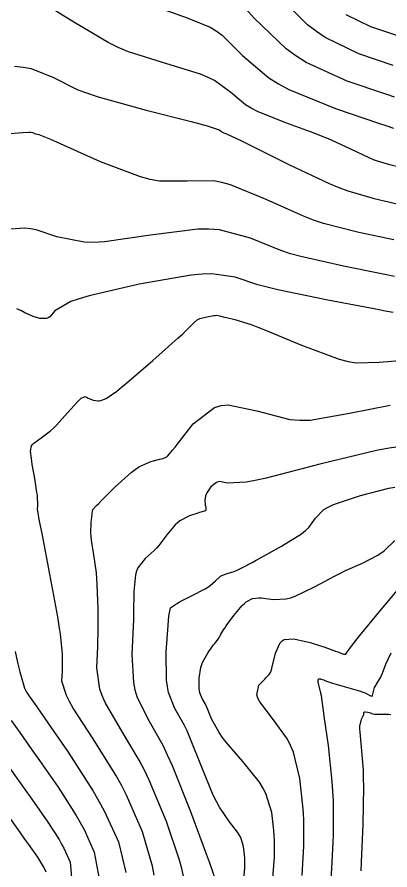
# Model space of a CAD drawing. Header units: metres. Extents: x 837475 to 838479, y 1189012 to 1191015.
# Drawn here: x 837778.4 to 837818.6, y 1190020.9 to 1190112.8 of the extents above; entities that cross this region are included whole.
import ezdxf

# ---------------------------------------------------------------- set-up
doc = ezdxf.new("R2010")
doc.units = ezdxf.units.M
doc.header["$LTSCALE"] = 0.3
doc.layers.add('COTAS 10', color=1, linetype='Continuous')
doc.layers.add('COTAS INT', color=252, linetype='Continuous')

msp = doc.modelspace()

# ---------------------------------------------------------------- linework, layer by layer
at = {"layer": 'COTAS 10'}
for points, elevation in [([(837813.85, 1190113.103), (837816.503, 1190111.819), (837819.733, 1190110.737)], 1750), ([(837778.154, 1190107.53), (837779.097, 1190107.429), (837779.955, 1190107.278), (837782.345, 1190106.323), (837784.996, 1190105.007), (837786.018, 1190104.629), (837787.164, 1190104.246), (837792.345, 1190102.813), (837797.199, 1190101.592), (837798.14, 1190101.342), (837798.905, 1190101.13), (837800.214, 1190100.682), (837800.445, 1190100.489), (837800.532, 1190100.438), (837800.628, 1190100.388), (837801.058, 1190100.214), (837802.387, 1190099.608), (837803.05, 1190099.285), (837803.842, 1190098.894), (837807.769, 1190096.925), (837812.07, 1190094.9), (837813.098, 1190094.474), (837814.056, 1190094.107), (837816.925, 1190093.272), (837820, 1190092.578)], 1760), ([(837796.36, 1190020.249), (837796.172, 1190021.065), (837795.924, 1190021.981), (837794.529, 1190026.124), (837792.683, 1190030.576), (837792.15, 1190031.687), (837791.609, 1190032.744), (837789.575, 1190036.124), (837787.912, 1190038.981), (837787.605, 1190039.708), (837787.364, 1190040.408), (837787.045, 1190042.707), (837787.131, 1190044.969), (837787.146, 1190045.646), (837787.157, 1190046.344), (837787.162, 1190049.046), (837787.08, 1190051.669), (837787.035, 1190052.318), (837786.981, 1190052.932), (837786.708, 1190054.869), (837786.459, 1190056.452), (837786.422, 1190056.843), (837786.397, 1190057.213), (837786.42, 1190058.379), (837786.517, 1190059.221), (837786.539, 1190059.387), (837786.56, 1190059.524), (837786.617, 1190059.776), (837787.012, 1190060.189), (837787.246, 1190060.427), (837787.533, 1190060.719), (837789.02, 1190062.224), (837790.727, 1190063.77), (837791.153, 1190064.09), (837791.558, 1190064.362), (837792.853, 1190064.95), (837793.801, 1190065.184), (837793.987, 1190065.232), (837794.141, 1190065.272), (837794.42, 1190065.359), (837794.498, 1190065.415), (837794.525, 1190065.436), (837794.554, 1190065.459), (837794.677, 1190065.564), (837795.182, 1190066.161), (837795.452, 1190066.495), (837795.779, 1190066.902), (837797.426, 1190068.982), (837799.701, 1190070.754), (837800.423, 1190070.967), (837801.184, 1190071.059), (837804.265, 1190070.389), (837807.831, 1190069.465), (837808.898, 1190069.397), (837809.999, 1190069.411), (837814.265, 1190070.139), (837818.628, 1190071.002)], 1770), ([(837812.273, 1190020.062), (837812.348, 1190021.046), (837812.531, 1190024.649), (837812.516, 1190028.348), (837812.466, 1190029.393), (837812.395, 1190030.448), (837811.973, 1190034.33), (837811.531, 1190037.503), (837811.447, 1190038.11), (837811.38, 1190038.599), (837811.279, 1190039.382), (837811.277, 1190039.434), (837811.272, 1190039.462), (837811.267, 1190039.496), (837811.232, 1190039.665), (837811.17, 1190039.931), (837811.146, 1190040.024), (837811.12, 1190040.127), (837811.003, 1190040.571), (837810.901, 1190041.001), (837810.884, 1190041.095), (837810.872, 1190041.177), (837810.871, 1190041.383), (837810.917, 1190041.486), (837810.934, 1190041.505), (837810.953, 1190041.518), (837811.041, 1190041.528), (837811.144, 1190041.504), (837811.174, 1190041.496), (837811.203, 1190041.487), (837811.315, 1190041.451), (837811.47, 1190041.393), (837811.527, 1190041.37), (837811.59, 1190041.345), (837811.869, 1190041.229), (837812.419, 1190041.041), (837812.652, 1190040.97), (837812.921, 1190040.891), (837814.184, 1190040.538), (837815.437, 1190040.168), (837815.7, 1190040.078), (837815.926, 1190039.994), (837816.438, 1190039.736), (837816.662, 1190039.643), (837816.707, 1190039.664), (837816.744, 1190039.704), (837816.815, 1190040.015), (837816.899, 1190040.453), (837816.944, 1190040.573), (837816.998, 1190040.692), (837817.274, 1190041.121), (837817.614, 1190041.682), (837817.71, 1190041.886), (837817.806, 1190042.11), (837818.156, 1190043.093), (837818.722, 1190044.334)], 1780), ([(837781.58, 1190020.666), (837781.322, 1190021.233), (837781.227, 1190021.407), (837781.123, 1190021.587), (837780.666, 1190022.297), (837779.71, 1190023.651), (837779.292, 1190024.238), (837778.807, 1190024.917), (837776.501, 1190028.132)], 1760)]:
    msp.add_lwpolyline(points, dxfattribs=dict(at, elevation=elevation))
at = {"layer": 'COTAS INT'}
for points, elevation in [([(837819.11, 1190104.203), (837818.151, 1190104.525), (837813.987, 1190105.934), (837809.589, 1190107.947), (837808.481, 1190108.651), (837807.421, 1190109.418), (837803.987, 1190112.72), (837801.32, 1190115.747)], 1754), ([(837818.942, 1190107.631), (837815.245, 1190108.876), (837811.638, 1190110.622), (837810.68, 1190111.276), (837809.741, 1190112.003), (837806.495, 1190115.245)], 1752), ([(837820.972, 1190096.32), (837818.592, 1190096.918), (837817.278, 1190097.301), (837816.839, 1190097.469), (837816.368, 1190097.664), (837814.398, 1190098.592), (837811.979, 1190099.704), (837811.226, 1190100.016), (837810.435, 1190100.329), (837807.278, 1190101.472), (837804.322, 1190102.667), (837803.659, 1190103.013), (837803.063, 1190103.366), (837801.472, 1190104.695), (837799.71, 1190106.003), (837799.007, 1190106.342), (837798.211, 1190106.672), (837794.558, 1190107.781), (837790.431, 1190109.108), (837789.336, 1190109.575), (837788.262, 1190110.085), (837784.558, 1190112.287), (837781.343, 1190114.258)], 1758), ([(837794.024, 1190113.742), (837796.77, 1190112.748), (837799.223, 1190111.751), (837799.875, 1190111.342), (837800.515, 1190110.875), (837802.73, 1190108.708), (837805.563, 1190106.283), (837806.594, 1190105.654), (837807.732, 1190105.043), (837812.73, 1190102.991), (837817.359, 1190101.42), (837818.265, 1190101.113), (837819.007, 1190100.861)], 1756), ([(837819.028, 1190088.837), (837815.258, 1190089.625), (837811.466, 1190090.594), (837810.387, 1190090.958), (837809.297, 1190091.364), (837805.258, 1190093.176), (837801.448, 1190094.747), (837800.501, 1190095.001), (837799.602, 1190095.177), (837796.746, 1190095.161), (837793.765, 1190095.16), (837792.787, 1190095.345), (837791.743, 1190095.611), (837787.42, 1190097.244), (837783.513, 1190099), (837782.731, 1190099.344), (837782.079, 1190099.627), (837780.807, 1190100.133), (837780.446, 1190100.231), (837780.368, 1190100.255), (837780.299, 1190100.279), (837780.133, 1190100.358), (837779.912, 1190100.405), (837779.809, 1190100.409), (837779.688, 1190100.41), (837779.103, 1190100.379), (837777.632, 1190100.243)], 1762), ([(837819.096, 1190084.872), (837818.056, 1190085.095), (837813.592, 1190085.978), (837809.005, 1190087.016), (837807.887, 1190087.336), (837806.836, 1190087.671), (837803.592, 1190088.999), (837800.229, 1190089.916), (837799.104, 1190089.99), (837797.895, 1190089.988), (837792.825, 1190089.331), (837787.859, 1190088.599), (837786.716, 1190088.548), (837785.672, 1190088.564), (837782.739, 1190089.168), (837780.498, 1190089.918), (837779.89, 1190090.025), (837779.289, 1190090.089), (837777.165, 1190089.954)], 1764), ([(837818.938, 1190080.994), (837818.1, 1190081.157), (837817.084, 1190081.353), (837811.925, 1190082.331), (837806.544, 1190083.437), (837805.387, 1190083.714), (837804.376, 1190083.977), (837801.925, 1190084.823), (837799.423, 1190085.17), (837798.379, 1190085.119), (837797.183, 1190085.004), (837791.592, 1190084.058), (837786.194, 1190082.79), (837785.119, 1190082.472), (837784.226, 1190082.169), (837782.517, 1190081.194), (837781.95, 1190080.527), (837781.777, 1190080.417), (837781.598, 1190080.34), (837780.892, 1190080.333), (837780.189, 1190080.556), (837780.011, 1190080.623), (837779.84, 1190080.693), (837779.283, 1190080.965), (837778.841, 1190081.205), (837778.742, 1190081.254), (837778.654, 1190081.296), (837778.421, 1190081.386)], 1766), ([(837793.214, 1190020.354), (837793.039, 1190021.308), (837791.939, 1190025.033), (837790.234, 1190028.964), (837789.677, 1190030.049), (837789.084, 1190031.133), (837786.638, 1190035.033), (837784.489, 1190038.354), (837784.084, 1190039.073), (837783.761, 1190039.705), (837783.277, 1190041.26), (837783.318, 1190042.312), (837783.325, 1190042.627), (837783.33, 1190042.951), (837783.332, 1190044.209), (837783.118, 1190046.332), (837782.986, 1190047.202), (837782.822, 1190048.195), (837781.971, 1190052.803), (837781.124, 1190057.173), (837780.963, 1190058.016), (837780.834, 1190058.7), (837780.637, 1190059.843), (837780.652, 1190059.994), (837780.657, 1190060.051), (837780.663, 1190060.115), (837780.69, 1190060.405), (837780.654, 1190061.021), (837780.621, 1190061.292), (837780.577, 1190061.605), (837780.336, 1190063.097), (837780.077, 1190064.63), (837780.022, 1190064.97), (837779.975, 1190065.272), (837779.867, 1190066.059), (837780.008, 1190066.612), (837780.118, 1190066.767), (837780.259, 1190066.923), (837781.023, 1190067.497), (837782.05, 1190068.261), (837782.355, 1190068.538), (837782.67, 1190068.843), (837783.887, 1190070.178), (837784.951, 1190071.375), (837785.17, 1190071.593), (837785.356, 1190071.761), (837785.758, 1190071.959), (837786.005, 1190071.821), (837786.095, 1190071.779), (837786.193, 1190071.734), (837786.625, 1190071.556), (837787.141, 1190071.463), (837787.293, 1190071.472), (837787.448, 1190071.496), (837788.038, 1190071.711), (837789.182, 1190072.533), (837789.686, 1190072.94), (837790.27, 1190073.426), (837793.057, 1190075.83), (837795.759, 1190078.231), (837796.289, 1190078.715), (837796.726, 1190079.12), (837797.517, 1190079.93), (837797.833, 1190080.206), (837797.969, 1190080.274), (837798.126, 1190080.339), (837798.872, 1190080.545), (837799.622, 1190080.671), (837799.782, 1190080.687), (837799.923, 1190080.694), (837800.258, 1190080.647), (837800.632, 1190080.525), (837800.795, 1190080.485), (837800.985, 1190080.441), (837801.89, 1190080.258), (837803.649, 1190079.706), (837804.377, 1190079.43), (837805.21, 1190079.099), (837809.092, 1190077.46), (837813.152, 1190075.97), (837814.098, 1190075.733), (837814.967, 1190075.573), (837817.46, 1190075.632), (837820.105, 1190075.873)], 1768), ([(837819.735, 1190066.546), (837818.513, 1190066.375), (837817.152, 1190066.131), (837811.07, 1190064.645), (837805.282, 1190063.139), (837804.105, 1190062.883), (837803.114, 1190062.697), (837801.07, 1190062.607), (837800.291, 1190062.768), (837800.097, 1190062.74), (837799.911, 1190062.681), (837799.316, 1190062.205), (837798.89, 1190061.567), (837798.811, 1190061.405), (837798.749, 1190061.249), (837798.666, 1190060.738), (837798.7, 1190060.32), (837798.711, 1190060.222), (837798.723, 1190060.132), (837798.776, 1190059.873), (837798.786, 1190059.701), (837798.772, 1190059.666), (837798.75, 1190059.637), (837798.61, 1190059.576), (837798.249, 1190059.485), (837798.089, 1190059.436), (837797.903, 1190059.377), (837797.01, 1190059.078), (837795.989, 1190058.542), (837795.721, 1190058.333), (837795.46, 1190058.099), (837794.571, 1190057.035), (837793.699, 1190055.895), (837793.448, 1190055.612), (837793.194, 1190055.344), (837792.242, 1190054.494), (837791.46, 1190053.486), (837791.311, 1190053.118), (837791.193, 1190052.711), (837791.014, 1190050.92), (837790.992, 1190048.639), (837790.973, 1190047.924), (837790.948, 1190047.172), (837790.812, 1190044.155), (837790.967, 1190041.111), (837791.126, 1190040.343), (837791.335, 1190039.607), (837792.511, 1190037.216), (837794.133, 1190034.356), (837794.624, 1190033.324), (837795.132, 1190032.188), (837797.119, 1190027.216), (837798.808, 1190022.654), (837799.13, 1190021.776), (837799.387, 1190021.064), (837799.789, 1190019.886)], 1772), ([(837802.752, 1190018.898), (837802.978, 1190021.105), (837802.973, 1190021.989), (837802.961, 1190022.24), (837802.944, 1190022.494), (837802.84, 1190023.437), (837802.527, 1190024.43), (837802.378, 1190024.716), (837802.201, 1190025.006), (837801.334, 1190026.095), (837800.234, 1190027.693), (837799.911, 1190028.304), (837799.578, 1190028.988), (837798.308, 1190032.07), (837797.063, 1190035.193), (837796.747, 1190035.902), (837796.443, 1190036.545), (837795.448, 1190038.308), (837794.749, 1190040.051), (837794.631, 1190040.682), (837794.547, 1190041.377), (837794.516, 1190044.421), (837794.699, 1190047.253), (837794.749, 1190047.814), (837794.799, 1190048.279), (837794.978, 1190049.153), (837795.442, 1190049.506), (837795.671, 1190049.643), (837795.945, 1190049.796), (837797.299, 1190050.489), (837798.686, 1190051.224), (837798.98, 1190051.403), (837799.235, 1190051.571), (837799.831, 1190052.093), (837800.229, 1190052.487), (837800.36, 1190052.574), (837800.5, 1190052.653), (837801.077, 1190052.86), (837801.715, 1190053.048), (837801.893, 1190053.114), (837802.071, 1190053.186), (837802.72, 1190053.499), (837803.76, 1190054.069), (837804.185, 1190054.303), (837804.669, 1190054.569), (837806.911, 1190055.809), (837809.074, 1190057.158), (837809.508, 1190057.494), (837809.871, 1190057.814), (837810.585, 1190058.833), (837811.482, 1190059.764), (837811.96, 1190060.027), (837812.537, 1190060.293), (837815.451, 1190061.276), (837818.479, 1190062.047), (837819.129, 1190062.18)], 1774), ([(837805.951, 1190019.614), (837806.162, 1190022.286), (837806.153, 1190024.115), (837806.127, 1190024.636), (837806.092, 1190025.162), (837805.878, 1190027.114), (837805.231, 1190029.168), (837804.921, 1190029.76), (837804.555, 1190030.361), (837802.761, 1190032.614), (837800.93, 1190034.725), (837800.54, 1190035.237), (837800.201, 1190035.717), (837799.4, 1190037.186), (837798.958, 1190038.294), (837798.846, 1190038.546), (837798.738, 1190038.774), (837798.385, 1190039.4), (837798.137, 1190040.018), (837798.095, 1190040.242), (837798.065, 1190040.489), (837798.054, 1190041.569), (837798.243, 1190042.745), (837798.339, 1190043.052), (837798.455, 1190043.351), (837799.029, 1190044.363), (837799.616, 1190045.167), (837799.74, 1190045.334), (837799.847, 1190045.477), (837800.092, 1190045.794), (837800.22, 1190045.973), (837800.253, 1190046.029), (837800.286, 1190046.088), (837800.394, 1190046.325), (837800.669, 1190046.788), (837800.807, 1190046.99), (837800.972, 1190047.223), (837801.788, 1190048.331), (837802.698, 1190049.416), (837802.922, 1190049.634), (837803.134, 1190049.818), (837803.798, 1190050.184), (837804.496, 1190050.247), (837804.729, 1190050.239), (837804.98, 1190050.22), (837806.03, 1190050.057), (837807.422, 1190050.125), (837807.887, 1190050.251), (837808.388, 1190050.423), (837810.487, 1190051.431), (837812.696, 1190052.621), (837813.265, 1190052.908), (837813.817, 1190053.177), (837815.659, 1190053.995), (837817.242, 1190054.794), (837817.63, 1190055.052), (837817.996, 1190055.325), (837819.137, 1190056.44)], 1776), ([(837809.149, 1190020.33), (837809.347, 1190023.467), (837809.333, 1190026.242), (837809.294, 1190027.032), (837809.24, 1190027.83), (837808.916, 1190030.79), (837808.205, 1190033.615), (837807.907, 1190034.329), (837807.564, 1190035.013), (837805.958, 1190037.237), (837804.581, 1190039.021), (837804.382, 1190039.429), (837804.263, 1190039.799), (837804.493, 1190040.823), (837805.113, 1190041.474), (837805.241, 1190041.609), (837805.349, 1190041.724), (837805.579, 1190041.976), (837805.671, 1190042.097), (837805.692, 1190042.129), (837805.712, 1190042.16), (837805.766, 1190042.27), (837805.868, 1190042.642), (837805.918, 1190042.84), (837805.977, 1190043.078), (837806.266, 1190044.278), (837806.787, 1190045.409), (837806.991, 1190045.604), (837807.221, 1190045.747), (837808.27, 1190045.837), (837809.521, 1190045.546), (837809.879, 1190045.449), (837810.242, 1190045.345), (837811.594, 1190044.91), (837812.746, 1190044.507), (837812.983, 1190044.422), (837813.185, 1190044.35), (837813.619, 1190044.187), (837813.794, 1190044.158), (837813.833, 1190044.17), (837813.868, 1190044.19), (837813.958, 1190044.335), (837814.569, 1190045.179), (837814.932, 1190045.64), (837815.378, 1190046.199), (837817.69, 1190049.04), (837820.166, 1190051.957)], 1778), ([(837778.216, 1190044.453), (837778.502, 1190043.263), (837778.744, 1190042.285), (837779.239, 1190040.509), (837779.417, 1190040.166), (837779.458, 1190040.091), (837779.495, 1190040.024), (837779.602, 1190039.855), (837779.692, 1190039.732), (837779.719, 1190039.695), (837779.747, 1190039.657), (837779.855, 1190039.507), (837780.55, 1190038.504), (837780.949, 1190037.928), (837781.437, 1190037.222), (837783.941, 1190033.593), (837786.648, 1190029.392), (837787.264, 1190028.325), (837787.821, 1190027.299), (837789.349, 1190023.941), (837790.154, 1190020.636)], 1766), ([(837815.49, 1190020.812), (837815.546, 1190021.762), (837815.716, 1190025.83), (837815.779, 1190029.881), (837815.768, 1190030.82), (837815.744, 1190031.681), (837815.554, 1190034.132), (837815.385, 1190035.772), (837815.374, 1190036.122), (837815.379, 1190036.427), (837815.527, 1190037.151), (837815.722, 1190037.523), (837815.757, 1190037.605), (837815.783, 1190037.679), (837815.808, 1190037.873), (837815.853, 1190037.964), (837815.892, 1190037.973), (837815.941, 1190037.975), (837816.217, 1190037.925), (837816.511, 1190037.838), (837816.573, 1190037.816), (837816.627, 1190037.796), (837816.752, 1190037.731), (837816.93, 1190037.694), (837817.018, 1190037.69), (837817.122, 1190037.69), (837817.634, 1190037.715), (837818.297, 1190037.719), (837818.496, 1190037.705), (837818.701, 1190037.686)], 1782), ([(837777.798, 1190037.016), (837778.737, 1190035.715), (837779.969, 1190033.975), (837780.397, 1190033.364), (837780.861, 1190032.698), (837782.849, 1190029.828), (837784.807, 1190026.79), (837785.252, 1190026.019), (837785.654, 1190025.277), (837786.759, 1190022.849), (837787.27, 1190019.963)], 1764), ([(837777.619, 1190031.924), (837779.388, 1190029.446), (837779.844, 1190028.801), (837780.286, 1190028.175), (837781.758, 1190026.062), (837782.965, 1190024.189), (837783.239, 1190023.713), (837783.488, 1190023.255), (837784.17, 1190021.758), (837784.385, 1190019.291)], 1762)]:
    msp.add_lwpolyline(points, dxfattribs=dict(at, elevation=elevation))

doc.saveas('drawing.dxf')
